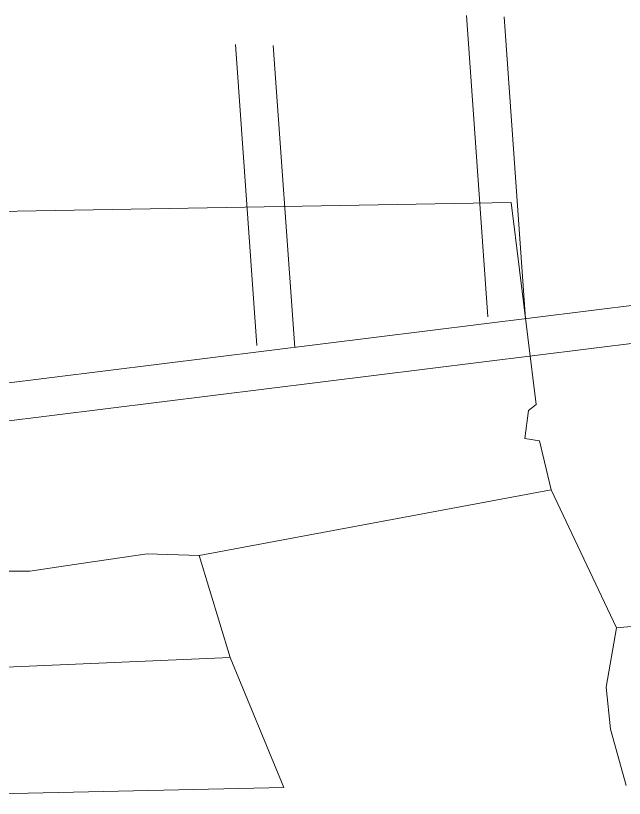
# Model space of a CAD drawing. Header units: millimetres. Extents: x 612493 to 615450, y 1317139 to 1319419.
# Drawn here: x 614424.8 to 614638.4, y 1318174.2 to 1318448.8 of the extents above; entities that cross this region are included whole.
import ezdxf

# ---------------------------------------------------------------- set-up
doc = ezdxf.new("R2010")
doc.units = ezdxf.units.MM
doc.layers.add('2', color=7, linetype='Continuous')
doc.layers.add('CVL_CUADCON_LIN', color=8, linetype='Continuous')

msp = doc.modelspace()

# ---------------------------------------------------------------- linework, layer by layer
at = {"layer": '2', "color": 1, "lineweight": 0}
for p, q in [((614397.27, 1318379.8), (614598.74, 1318383.22)), ((614598.74, 1318383.22), (614607.54, 1318312.38)), ((614607.54, 1318312.38), (614604.76, 1318310.33)), ((614604.76, 1318310.33), (614603.55, 1318300.41)), ((614603.55, 1318300.41), (614608.64, 1318299.68)), ((614608.64, 1318299.68), (614612.8, 1318282.42)), ((614612.8, 1318282.42), (614489.2, 1318259.36)), ((614635.7, 1318234.01), (614612.8, 1318282.42)), ((614470.9, 1318260.02), (614447.8, 1318256.59)), ((614489.2, 1318259.36), (614470.9, 1318260.02)), ((614489.2, 1318259.36), (614500.08, 1318223.59)), ((614447.8, 1318256.59), (614429.78, 1318253.95)), ((614429.78, 1318253.95), (614408.43, 1318253.83)), ((614635.7, 1318234.01), (614660.84, 1318236.44)), ((614632.01, 1318213.16), (614635.7, 1318234.01)), ((614326.33, 1318216.26), (614500.08, 1318223.59)), ((614500.08, 1318223.59), (614518.9, 1318177.96)), ((614633.63, 1318198.43), (614632.01, 1318213.16)), ((614639.08, 1318178.64), (614633.63, 1318198.43)), ((614518.9, 1318177.96), (614344.11, 1318174.18))]:
    msp.add_line(p, q, dxfattribs=at)
at = {"layer": 'CVL_CUADCON_LIN', "color": 1, "lineweight": 0, "ltscale": 0.5}
for p, q in [((614590.5, 1318343.18), (614583.01, 1318448.85)), ((614603.8, 1318342.49), (614596.29, 1318448.44)), ((614509.41, 1318333.1), (614501.92, 1318438.77)), ((614522.71, 1318332.42), (614515.2, 1318438.36)), ((614798.49, 1318366.68), (614289.32, 1318303.42)), ((614800.12, 1318353.56), (614295.68, 1318290.88))]:
    msp.add_line(p, q, dxfattribs=at)

doc.saveas('drawing.dxf')
